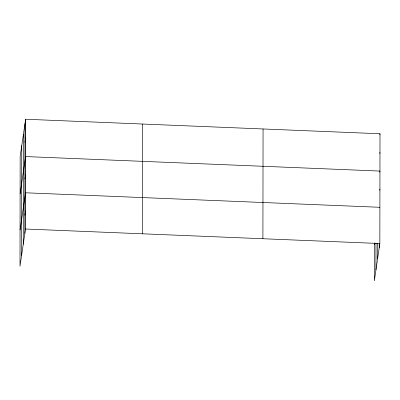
<?xml version="1.0" encoding="UTF-8"?>
<svg xmlns="http://www.w3.org/2000/svg" width="400" height="400" viewBox="0 0 400 400"><rect width="100%" height="100%" fill="white"/><g stroke="black" fill="none" stroke-linecap="round" stroke-linejoin="round"><path stroke-width="0.6" d="M21.6 255.4L21.755 145.63M23.255 244.22L23.405 134.455M24.855 233.37L25.01 123.605M25.65 119.245L20.155 156.48L20 266.245L25.5 229.015L25.65 119.245L380 133.755L379.845 243.52L374.35 280.755L374.4 243.28M142.435 233.8L142.585 124.035M262.91 238.735L263.065 128.965M375.95 269.905L375.99 243.05M377.6 258.725L377.625 243.115M379.205 247.875L379.21 243.505M24.98 142.265L25.625 137.905M20.1 193.8L25.6 156.565L379.95 171.075L379.785 172.165M24.93 179.035L25.575 174.68M20.05 230.025L25.55 192.79L379.895 207.295M24.88 215.26L25.525 210.9M379.84 134.84L380 133.755M379.815 153.5L379.975 152.415M379.76 190.275L379.925 189.185M374.4 244.53L374.665 242.72M25.5 229.015L379.845 243.52"/></g></svg>
